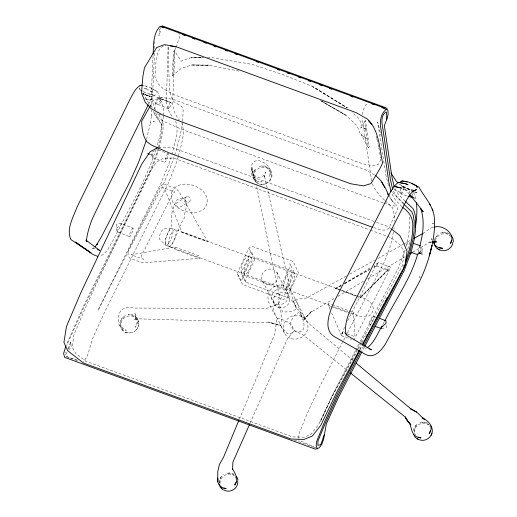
<?xml version="1.0" encoding="UTF-8"?>
<svg xmlns="http://www.w3.org/2000/svg" width="517" height="517" viewBox="0 0 517 517"><rect width="100%" height="100%" fill="white"/><g stroke="black" fill="none" stroke-linecap="round" stroke-linejoin="round"><path stroke-width="0.39" stroke-dasharray="2.58 1.94" d="M219.079 482.729C218.594 479.395 221.425 476.112 223.402 474.567M153.064 55.83L151.268 95.141L151.468 105.261L152.205 108.551M154.48 53.354L152.689 92.569C152.586 98.34 152.269 104.596 155.358 109.74M154.699 48.553L154.757 40.3M174.332 50.582L173.098 74.59L172.264 75.98L173.499 51.978L174.332 50.582L181.202 61.161L191.303 57.51L203.724 57.607M154.887 109.656L155.216 103.465L157.847 99.161L162.571 97.493L173.318 99.451L364.957 169.615L375.898 175.593M267.858 190.909L291.75 296.015L296.364 308.604C292.525 312.41 287.549 311.641 282.825 312.132L278.56 303.789L279.283 293.908L279.348 296.467L256.206 184.433M175.037 247.061L174.856 249.317L199.536 258.358L199.724 256.102L175.037 247.061L131.215 254.797L143.552 259.314L141.929 257.841L141.729 255.101L173.247 192.88L174.901 192.059L162.435 187.497L164.962 189.3L181.816 232.404L206.496 241.439L207.491 241.239L178.921 191.355L175.56 188.369L163.217 183.845L160.942 185.868L130.581 245.614L128.268 250.558L127.97 255.786L130.038 258.3L142.382 262.817L199.536 258.358M329.975 309.211L328.373 305.528L328.56 303.272L331.552 304.364M349.498 310.937L353.24 312.307L353.059 314.562L348.568 312.921M163.676 115.97L160.199 134.743L156.91 146.602M163.734 115.233L163.721 108.324L157.659 91.877L149.167 87.011L141.664 85.131M159.669 29.146L158.913 35.789L160.541 30.833L160.968 27.246M182.598 121.838C179.412 144.114 171.793 165.576 162.545 186.004L111.123 284.26L98.043 310.387L161.55 182.023L168.943 163.708L171.508 156.005M182.675 121.12L183.128 110.127L181.745 106.437L173.874 101.759C171.114 97.403 169.699 92.246 169.337 87.134L168.122 46.265L166.59 94.824C165.627 103.122 167.676 111.569 173.382 117.831M136.701 324.514C138.485 319.215 133.438 313.89 128.061 314.827C138.188 312.139 143.183 327.293 133.884 331.675M298.122 438.106L298.49 435.017L306.497 415.209L318.653 388.642L342.467 342.383M412.456 196.182L412.74 193.92L413.49 192.97L416.786 192.479L414.595 191.633M393.463 232.191L390.257 246.318L384.234 262.209L346.19 335.262M393.902 229.167L394.128 227.654M68.69 350.158L71.243 347.101L70.719 341.976L68.528 349.259M159.281 147.494C161.407 138.75 164.206 129.638 162.674 120.558L156.91 112.305M158.428 147.339C160.36 139.661 162.577 131.654 161.343 123.686L153.239 111.485L155.824 116.461L162.054 125.385L161.343 123.686M362.113 114.483L363.432 109.41L365.732 105.016L368.149 102.98M418.208 252.374L419.565 247.21M406.019 246.447C408.663 236.702 410.336 226.549 409.651 216.436M146.544 139.26L150.583 122.109L150.479 122.968L151.507 114.548L151.384 115.569L151.378 109.733M434.319 240.812L435.101 237.994L437.712 234.789L435.747 237.348L434.907 240.373L435.224 242.641M171.928 154.583C174.242 143.894 179.619 131.725 175.593 120.997M178.165 157L175.179 166.119L167.786 184.44L104.279 312.804L92.446 338.751L88.194 353.712L86.494 357.667L83.05 361.984M178.371 156.283C180.588 145.826 185.836 133.884 181.829 123.414M159.055 148.25L155.52 159.255L148.625 176.291L85.35 304.158L66.667 345.647M158.06 148.799L154.577 159.637L148.172 175.386L85.131 302.755L66.68 344.07M155.985 149.568L150.111 165.957L141.283 185.752L112.848 240.773C109.358 246.396 106.541 253.925 99.736 256.251M407.758 249.278L409.529 243.197L409.218 241.937L408.378 241.962L407.318 243.255L406.272 246.299M409.031 193.19L409.787 191.019L411.913 190.896M405.063 250.028L398.142 268.51L359.166 343.443M413.277 430.461L414.537 427.003L417.29 424.037C413.949 426.661 412.915 431.727 415.603 435.178M278.56 303.789L281.183 298.186L282.14 297.004L283.613 296.383C290.573 296.7 294.263 302.581 296.364 308.604M67.895 348.956L70.719 341.976M175.599 47.939L175.017 49.341L172.833 97.241C171.864 105.533 173.912 113.979 179.619 120.248M175.89 47.241L179.257 38.077L179.683 34.49L178.746 33.637M239.377 419.1L274.902 333.62L276.912 318.201L279.775 318.466L289.514 322.763L293.785 331.106L287.355 339.01L250.196 422.977M400.837 188.795L399.906 192.227L400.591 193.545L408.139 196.221M403.073 267.043L404.003 264.885M237.232 273.48L248.8 248.063L252.367 246.544L293.094 261.453L298.425 272.53L286.864 297.947L283.297 299.466L242.57 284.557L237.232 273.48L241.2 281.235L252.768 255.818L248.8 248.063M245.795 282.211L245.116 280.544L255.023 258.758L256.813 258.002L293.83 271.554L294.516 273.222L284.602 295.007L282.818 295.763L245.795 282.211L241.827 274.456L278.85 288.014L280.634 287.252L290.548 265.467L289.869 263.806L293.83 271.554M221.205 476.739L219.893 479.627L219.803 482.71L220.959 485.515M353.848 340.244L390.781 267.166L378.438 262.649L374.121 265.492M344.484 327.235L341.511 335.727L351.67 339.443M388.222 195.129L391.821 200.37L395.841 204.68L395.169 206.07L391.485 205.501L383.989 203.187M380.835 159.391L378.392 164.303L373.681 165.783L362.566 163.773L174.468 94.902L163.107 88.685L158.028 83.625L154.9 76.671C156.115 66.926 154.699 55.739 160.774 47.435L165.757 45.192M347.631 320.811L376.169 264.665L378.438 262.649L376.13 267.16L376.531 265.88L388.913 270.417L387.588 270.811L360.019 297.643L341.317 290.8M358.798 344.154L355.825 349.841M364.498 346.959L362.275 351.224M343.579 340.276L345.815 335.979M363.522 346.041L361.293 350.293M355.457 350.545L332.088 395.944L320.236 421.885L331.649 397.399L357.189 351.217M359.948 350.067L361.797 346.552M357.176 349.466L334.253 391.996L318.504 424.735L310.775 434.506L304.229 437.162L292.641 436.917L85.764 361.176L75.656 353.479L72.361 347.217L73.815 335.145L87.968 301.825L148.98 173.111L156.405 162.17L163.081 158.376L175.373 158.713L369.642 229.839M357.557 348.762L360.614 343.088M360.995 342.383L402.252 265.835L404.107 252.858L400.992 245.478L390.807 237.587L387.782 236.482M359.826 349.356L361.738 345.808M382.813 324.592L384.364 321.761M148.547 104.24L151.384 99.109L150.893 99.8L149.426 100.13L144.624 98.734M150.046 106.25L153.555 100.279L160.923 97.558L162.571 97.493M358.378 349.117L361.557 343.501M361.958 342.797L363.942 339.294M365.532 336.483L367.122 333.678M135.512 326.705L135.163 327.313C138.879 323.08 137.91 317.154 134.666 312.985L135.622 316.003L135.267 319.215L135.428 318.498L133.974 320.534L137.328 318.821L270.236 322.698L280.854 325.355L280.867 325.781L268.472 322.033L280.854 325.355C281.972 318.026 282.553 311.35 277.28 305.036L275.916 304.765L266.132 308.604L135.389 308.048L128.869 307.066L121.534 309.528C116.674 315.706 116.584 329.142 126.355 330.318C122.212 329.31 119.647 324.85 120.92 320.766C120.965 318.246 129.689 312.171 121.993 318.343C116.403 324.443 122.503 334.719 130.51 332.832M365.435 120.551L364.601 121.941L368.447 147.81L369.28 146.421L365.435 120.551L360.73 128.1L361.545 127.195L366.792 129.45L362.171 127.234L359.451 119.072L351.993 112.208M65.478 354.927L67.3 351.967M303.822 319.803L312.119 310.614L303.822 319.803C299.627 314.077 299.408 307.117 296.215 300.991L293.805 299.647L292.79 300.513L297.055 308.856L299.634 311.047L303.886 315.99L304.7 318.388L311.648 311.861L333.82 298.787M144.67 98.728L149.471 100.117L150.938 99.787L151.384 99.109M170.371 101.959L168.038 107.336L168.303 108.499L168.91 108.893L170.707 105.507L171.243 103.516L170.92 102.476L156.787 97.286L160.735 100.427L161.239 101.843L159.747 103.659L158.04 104.479L154.318 102.954L157.788 102.935L159.553 101.849L160.658 99.807L159.94 98.644L170.92 102.476L156.787 97.286M150.893 99.8L153.691 96.084L155.914 94.572L154.144 95.218L146.841 93.403L144.624 92.246M401.599 194.088L403.531 190.747L403.88 188.692L402.181 186.831M361.015 297.449L389.211 268.349L360.019 297.643L361.015 297.449L358.772 296.629M94.126 247.611L91.528 249.31L93.241 248.671L95.154 248.671M172.264 75.98L181.144 68.464L191.503 65.045L209.547 65.148L191.555 64.948L209.792 65.478L240.418 71.333M186.74 196.641L185.461 197.623L185.041 199.258L185.642 200.932L187.038 201.992L188.692 202.05L189.978 201.068L190.398 199.426L189.791 197.759L188.395 196.693L186.74 196.641L176.627 202.845L176.207 204.48L176.808 206.154L178.203 207.214L179.864 207.265L188.692 202.05M269.105 181.325C276.983 174.416 267.244 161.989 258.603 166.926M154.609 150.654L152.153 152.244L153.2 157.478L152.618 157.601L151.132 153.11M341.142 285.494L335.339 288.609L340.574 290.528M344.581 283.413L370.689 267.58M292.396 332.754L289.397 334.176L287.446 333.465L285.817 332.353L281.177 326.544C277.474 314.95 258.933 298.225 273.357 287.109C278.799 283.646 286.534 284.453 290.464 289.791L306.103 320.366M337.976 296.331L363.613 281.209M367.768 278.76L405.179 256.69M412.799 252.193L429.427 242.389L431.508 242.227M275.916 304.765L273.603 306.032L273.525 308.455L273.797 311.299L276.595 317.444M341.194 285.649L336.334 288.415L340.819 290.056M344.671 283.671L369.687 269.447M420.541 253.046L423.268 251.501L421.006 245.982L420.159 246.002M335.339 288.609L340.936 285.474M344.438 283.516L369.649 269.422M346.235 276.059L306.814 297.96L293.805 299.647M349.757 274.1L374.398 260.406M377.914 258.455L403.26 244.367M403.964 243.979L410.298 240.457M422.971 233.413L430.797 228.075L433.046 227.512M266.229 183.38C257.246 188.421 247.792 175.528 255.896 168.852C251.999 172.672 253.395 179.877 258.746 181.512M133.127 228.23L132.514 228.43L129.857 233.574L129.424 236.605L130.038 236.398L132.695 231.254L133.127 228.23L121.036 223.525L119.169 223.17L116.396 224.54L117.333 231.9L129.424 236.605M381.624 328.663L386.664 327.242L386.044 324.954M65.278 352.413L66.266 352.116M169.027 246.512L170.19 246.254C176.943 238.124 178.178 226.672 184.375 218.038C183.903 212.19 188.472 205.669 185.312 200.221C183.244 197.481 179.444 197.791 177.066 199.911C172.846 207.285 170.022 216.067 171.896 224.688C169.253 230.97 164.729 237.2 165.266 244.341L165.944 245.381L330.634 305.637M168.283 153.73L166.791 155.19L164.684 161.149L164.716 162.299L166.203 160.839L168.309 154.88L168.283 153.73L156.897 149.303M181.816 232.404L182.811 232.204L207.491 241.239M376.389 317.218L372.57 316.32C371.161 318.789 368.724 321.619 369.829 324.618L371.303 325.128M369.829 324.618L370.695 324.508C372.014 321.988 374.579 319.228 373.436 316.21M171.385 228.43L163.101 228.96L160.386 233.083L159.314 237.057L159.637 239.326L165.757 245.271M365.28 348.4L366.424 348.342M200.867 57.458L191.251 57.607L203.704 57.639M207.278 57.361L209.689 57.322L252.096 64.36L283.129 74.706L313.625 86.888L347.405 107.982L312.811 86.791L347.405 107.982M158.629 147.125L172.251 147.571L375.678 222.052M261.221 181.816L261.912 181.887C253.53 182.876 249.511 173.815 251.915 166.771L252.658 172.878L251.488 165.86L252.516 163.152L254.545 161.298L257.834 160.438C264.924 161.511 273.874 168.704 269.486 176.478C271.69 171.36 267.16 165.589 261.712 166.125M409.302 194.179L403.15 186.727L401.037 185.616L407.577 188.86L414.808 190.321M294.554 330.841L299.673 331.933L301.67 330.951L303.505 329.18C305.179 323.338 302.658 318.058 299.511 313.173L298.231 312.733L293.999 315.958L290.283 322.498L294.554 330.841L302.658 334.544L347.14 370.301M409.884 189.351L407.558 188.847L401.037 185.616M404.882 189.939L407.183 190.489L402.737 188.925M141.619 85.131L146.705 86.358M149.219 93.997L154.144 95.218M147.158 95.367L152.056 96.647L144.85 94.753L142.608 93.622L144.896 94.753M146.485 88.866L144.01 88.194L146.44 88.872L153.387 92.621L148.553 89.964M427.048 422.822L424.211 422.034L420.205 422.544C423.959 421.497 428.567 423.1 429.898 426.977M383.239 202.955L180.795 128.966L162.706 120.959L157.814 117.527L155.52 112.532M373.72 227.629C378.496 228.96 384.157 231.984 388.758 228.559L397.76 208.661L397.108 206.322L395.841 204.68M414.699 191.801L416.786 192.479M150.02 154.428L151.759 154.99L149.904 154.383M77.699 360.233L65.465 356.232L78.338 361.002M376.434 222.323L388.532 226.756L391.026 228.682M370.398 230.117L387.026 236.204M341.569 290.328L355.78 295.53M175.541 229.58A9.093 2.611 -69.9 0 1 172.361 243.694A9.093 2.611 -69.9 0 1 168.671 240.696A9.093 2.611 -69.9 0 1 175.541 229.58L357.751 296.293M358.507 296.571C368.64 298.71 378.929 306.762 369.474 315.919L360.123 316.43L350.293 312.83M332.302 304.642L348.755 310.665M333.659 306.743L349.537 312.559M328.373 305.528L330.622 306.348M331.365 306.62L347.818 312.649M346.312 333.549L342.681 332.218L341.782 334.066L343.404 331.604L342.681 332.218L341.511 335.727L331.578 312.895M347.036 333.814L355.024 336.735L353.24 312.307M294.38 440.103L315.609 447.871M234.117 474.205L230.679 472.945L226.562 473.204L229.787 473.094L232.734 474.173L234.395 475.75M402.911 187.115L413.865 191.348M152.618 157.601L164.716 162.299M158.04 104.479L168.91 108.893M399.719 192.13L401.89 193.061L395.066 190.036M315.661 447.761L297.934 439.65M399.143 184.155L412.004 190.663M140.042 89.719L139.099 88.064L139.997 89.719L142.026 90.805M142.647 91.16L144.67 92.252M320.417 100.673L346.144 115.394L321.206 100.873M151.248 88.129L156.044 90.85L156.754 92.369L155.998 90.843M321.199 100.847L345.421 114.897L357.053 125.65L360.427 134.291L367.115 139.047L361.06 134.336L368.447 147.81M139.997 89.719L141.341 90.553M449.215 233.852C446.746 231.965 443.327 232.249 440.503 233.089C444.187 231.771 448.918 232.999 450.585 236.76M433.427 223.771L432.483 223.111L433.466 223.783M352.962 360.465L310.342 324.812L299.511 313.173M384.635 200.202C379.375 195.187 373.92 189.565 371.962 182.507M385.204 200.738L392.584 207.737L394.4 217.289L394.529 221.328M405.102 201.094L398.271 194.127L394.465 187.658M404.12 203.827L392.196 192.04M403.234 203.672L396.894 197.158L392.959 190.392M401.935 206.794L395.518 200.189L391.453 193.125M393.715 188.673L395.078 190.069M391.821 200.37L393.023 201.921L389.437 196.699M413.251 192.486L414.918 194.909L415.933 200.001M432.186 239.972L431.346 238.634L432.005 239.927M142.931 93.228L150.893 106.618M281.177 326.544L285.119 334.228M276.808 272.259L288.615 295.336M255.023 258.758L251.062 251.01L241.148 272.795L245.116 280.544M262.817 281.507L274.624 304.578M150.473 105.681L151.016 106.754M234.951 476.273L235.817 478.38M388.39 185.564L385.882 174.979L377.681 122.122L381.203 136.197M376.24 136.217L376.777 138.478M376.958 139.235L377.992 143.855M267.14 187.768L264.29 175.218L264.361 176.84L265.428 172.064L264.407 174.772L262.377 176.627L259.088 177.486L256.367 176.879L254.067 175.037L251.727 168.994L253.091 174.313L255.036 177.641L254.577 176.543L256.044 183.645M378.16 144.644L378.651 147.002M378.819 147.784L380.583 157.853M371.665 181.028L362.281 118.29M420.689 247.481L421.09 250.073M117.333 231.9L116.222 228.23L119.084 226.524L121.107 224.604L121.036 223.525M435.308 240.76A9.093 8.421 -27.1 0 1 449.777 235.229M414.162 432.432A9.093 8.421 -27.1 0 1 419.92 424.005A9.093 8.421 -27.1 0 1 429.86 425.775M219.887 483.266A9.093 8.421 -27.1 0 1 224.675 475.31A9.093 8.421 -27.1 0 1 234.014 475.343M172.032 191.561C166.325 208.157 193.41 218.846 204.499 208.416C216.455 191.859 186.152 176.342 174.067 188.421L172.032 191.561M375.252 266.287L373.862 267.082L375.252 266.287M431.424 242.072L428.677 242.085L431.482 242.072M160.961 114.671L158.745 114.451L160.961 114.671M155.203 121.592L153.252 121.346L155.203 121.592M420.586 277.241L419.009 276.886L420.586 277.241M145.212 94.449L143.015 93.415L150.117 96.963L145.212 94.449M266.946 284.453A8.395 7.768 -27.1 0 0 277.965 275.07A8.395 7.768 -27.1 0 0 264.536 271.128A8.395 7.768 -27.1 0 0 266.946 284.453M277.099 304.293A8.395 7.768 -27.1 0 0 288.118 294.91A8.395 7.768 -27.1 0 0 274.689 290.968A8.395 7.768 -27.1 0 0 277.099 304.293M278.753 307.525A8.395 7.768 -27.1 0 0 289.772 298.141A8.395 7.768 -27.1 0 0 276.343 294.199A8.395 7.768 -27.1 0 0 278.753 307.525M291.31 338.648A12.589 11.658 -27.1 0 0 307.835 324.573A12.589 11.658 -27.1 0 0 287.691 318.666A12.589 11.658 -27.1 0 0 291.31 338.648M261.641 184.285A9.093 8.421 -27.1 0 0 270.927 171.877A9.093 8.421 -27.1 0 0 255.527 171.043A9.093 8.421 -27.1 0 0 261.641 184.285M125.941 332.353A9.093 8.421 -27.1 0 0 138.614 323.067A9.093 8.421 -27.1 0 0 124.532 317.697A9.093 8.421 -27.1 0 0 125.941 332.353M290.974 286.838A9.093 2.611 -69.9 0 0 293.934 272.898A9.093 2.611 -69.9 0 0 287.077 284.356A9.093 2.611 -69.9 0 0 290.974 286.838M287.885 285.707A9.093 2.611 -69.9 0 0 290.851 271.774A9.093 2.611 -69.9 0 0 283.995 283.226A9.093 2.611 -69.9 0 0 287.885 285.707M245.31 270.12A9.093 2.611 -69.9 0 0 248.276 256.186A9.093 2.611 -69.9 0 0 241.42 267.638A9.093 2.611 -69.9 0 0 245.31 270.12M248.393 271.251A9.093 2.611 -69.9 0 0 251.359 257.311A9.093 2.611 -69.9 0 0 244.502 268.769A9.093 2.611 -69.9 0 0 248.393 271.251M169.272 242.563A9.093 2.611 -69.9 0 0 172.458 228.449A9.093 2.611 -69.9 0 0 165.582 239.565A9.093 2.611 -69.9 0 0 169.272 242.563"/><path stroke-width="0.78" d="M217.838 478.031C216.617 483.266 220.817 488.507 226.123 488.694L223.913 487.886M153.135 54.227C153.607 44.746 153 33.812 160.031 26.393L163.818 27.776M217.948 479.253L217.741 481.631L217.793 471.317L219.525 464.182L223.318 457.752L238.764 420.586M232.579 469.791L232.915 462.017L249.543 424.451M361.9 351.928L338.163 398.038L326.311 423.979L323.61 439.405L321.729 444.394L319.254 447.845L317.121 448.426L316.152 445.925L316.714 441.292L324.721 421.491L336.871 394.923L359.58 350.772M415.377 227.344L416.599 218.084L416.928 209.799L416.521 202.91M394.264 186.986L391.951 177.072L384.344 125.586L386.819 119.233L388.138 114.16L387.963 110.354L386.367 109.255L381.824 107.594M419.565 247.21C422.796 234.686 425.155 221.076 420.651 208.558C428.496 218.775 416.689 202.787 409.813 194.799M451.406 240.431L450.566 243.455C456.291 234.014 442.507 223.855 433.795 227.325M156.218 148.825L156.677 147.345M417.736 253.873C411.009 278.12 395.912 298.8 384.751 321.051M146.143 140.766L138.879 161.614L130.051 181.402L101.616 236.431L96.724 244.703L97.267 243.934L95.096 246.706M405.186 262.003C409.399 251.003 412.463 239.436 412.753 227.603C413.477 218.911 409.845 212.125 402.497 207.33M430.409 430.719L429.33 433.685L431.068 429.44L430.874 425.866M431.107 435.437C435.081 428.25 428.671 420.644 422.208 417.736L424.703 419.733L416.618 412.075L410.517 408.76L416.618 412.075M324.172 434.771L321.361 443.321L320.359 444.911L317.858 445.273L318.045 440.814L325.516 422.732L337.517 396.481L360.924 350.998M65.821 346.19L63.63 353.473L64.593 357.325L315.312 449.118L317.651 448.672M236.017 482.161L234.699 485.049C239.145 479.673 235.28 473.456 232.34 468.505M148.192 104.886L94.553 214.006C90.527 222.465 87.573 231.448 86.339 240.754L86.462 239.591L86.824 241.794L85.932 240.108L99.697 250.441L97.551 249.304M364.873 346.248L404.21 270.604L411.138 252.115L414.298 239.112L415.629 229.684L415.726 218.529L414.582 212.241L413.012 208.603L405.671 201.63M362.54 345.123L384.176 303.582M384.926 302.148L387.162 297.85M363.89 345.324L403.331 269.544L409.807 252.354L412.766 240.302L414.046 231.429L414.169 221.05L413.115 215.091L411.732 211.744L403.803 204.209M359.444 350.067L336.877 391.938L320.831 425.291L312.255 436.064L304.041 439.424L291.129 439.049L83.47 363.018L67.695 350.733L63.921 342.428L66.454 326.531L80.814 292.777L141.962 163.689L150.24 151.649L157.931 147.507M362.126 345.097L404.966 265.602L407.066 251.301L403.299 242.331L399.757 235.409L391.653 229.16M382.037 326.007C377.481 333.4 374.463 342.551 367.115 347.779M149.659 106.929L141.626 121.243C141.988 128.3 142.602 135.764 146.796 141.736L151.694 145.167L169.783 153.174L372.221 227.163M421.187 250.719L417.646 254.629L411.015 252.354M381.268 327.481L386.083 323.274L385.895 320.824L379.336 318.233M386.367 109.255C379.892 114.044 379.685 123.149 381.197 130.381L388.849 182.126L391.026 191.678M141.619 85.131C135.797 86.901 133.476 93.338 130.601 98.075L76.981 207.162C73.388 217.134 66.034 228.953 70.874 239.558L90.953 252.819L75.469 242.085L93.073 254.558L97.629 256.309M410.026 253.828L412.107 252.606M413.82 238.499L422.971 233.413M398.62 182.404L405.78 183.819L408.049 184.86L405.767 183.793L398.62 182.404L397.353 183.057L393.618 186.973L389.96 192.938L334.344 301.295C329.73 311.829 321.845 330.731 335.83 337.491L365.228 354.281C374.599 359.645 383.045 348.813 386.806 341.401L416.65 286.89C423.856 273.945 428.767 259.851 431.992 245.426L429.323 255.844C432.955 243.287 435.411 230.175 434.274 217.056C432.981 205.507 424.25 196.854 418.873 187.064L409.451 182.307L402.11 180.944L400.694 181.68L402.129 180.956L407.247 181.855M414.828 190.334L416.443 189.603L412.01 191.497L413.451 190.838L410.084 194.314L406.821 199.698L351.205 308.054C347.502 316.171 344.328 325.225 345.951 334.247M139.861 85.796L141.664 85.131M432.206 242.169L436.555 241.846L432.186 242.072M432.807 242.046L434.202 241.988M170.461 45.948L176.736 46.963L356.284 112.7L366.992 118.865M175.974 46.64L164.309 44.643L156.625 47.596L144.417 67.895L142.892 76.458L141.509 92.989L145.309 102.456L151.164 108.66L162.519 114.884L350.623 183.748L363.438 185.9L370.941 183.606L379.898 168.626L382.599 162.997C379.355 147.914 379.284 130.387 367.374 118.988M439.495 247.688L442.61 248.302C438.674 248.257 434.829 246.292 433.311 242.512M418.001 437.098L421.038 437.944L416.586 436.884L413.787 434.642M408.139 196.221L412.495 197.636M413.639 243.455L420.269 245.73M374.987 326.389L381.624 328.663M162.189 25.85L385.585 107.639L387.33 109.016M161.013 26.257L384.409 108.047M182.74 34.71L185.015 35.537M192.583 38.31L194.857 39.143M203.937 42.465L206.212 43.299M213.78 46.071L216.048 46.898M225.134 50.227L227.402 51.06M234.977 53.833L237.245 54.66M256.167 61.588L258.442 62.421M277.364 69.349L279.632 70.183M287.206 72.955L289.475 73.782M298.561 77.111L300.829 77.944M308.397 80.71L310.672 81.544M319.752 84.872L322.026 85.699M329.594 88.472L331.862 89.305M350.791 96.233L353.059 97.067M371.981 103.995L374.256 104.822M147.7 153.575L149.439 154.215M422.415 254.157L419.061 252.858L420.45 253.433M369.261 348.781L371.426 349.822L346.939 335.417L345.647 333.471M411.681 183.367L416.211 185.661L417.154 187.322L416.211 185.661M439.476 250.06L436.49 248.05L434.61 245.052L434.319 242.932M410.44 195.432L414.395 198.173M417.885 439.418L415.086 437.182L412.172 431.501L409.697 423.455L407.402 420.676L405.283 416.909L407.719 421.135L410.925 424.884L407.402 420.676L407.719 421.135L404.779 416.637L350.274 372.822M356.051 363.05L411.021 409.037M222.969 489.89L220.384 487.441L219.04 484.164M375.898 175.593L381.016 180.872L384.661 187.471M398.077 183.012L395.932 180.717L390.93 172.93M368.453 120.623L371.846 124.713M451.005 235.061L452.886 238.059L453.37 241.588M381.889 182.036L385.837 188.957L389.107 195.995M432.134 208.978L432.884 210.458M429.698 204.118L430.499 205.708M387.576 193.739L388.222 195.129M236.708 476.655L238.053 479.931M392.752 189.694L390.4 179.599L382.774 127.983C381.656 122.691 380.764 115.291 386.07 111.892L386.503 112.325L386.819 119.233M452.976 242.163A9.093 8.421 -27.1 0 1 440.077 250.028M439.463 249.75A9.093 8.421 -27.1 0 1 437.783 248.612M431.85 433.162A9.093 8.421 -27.1 0 1 417.387 438.707M237.665 480.661A9.093 8.421 -27.1 0 1 233.613 489.573A9.093 8.421 -27.1 0 1 223.667 489.909M222.097 488.655A9.093 8.421 -27.1 0 1 221.263 487.634M399.551 187.568L394.697 186.514L401.677 188.123L399.551 187.568"/></g></svg>
